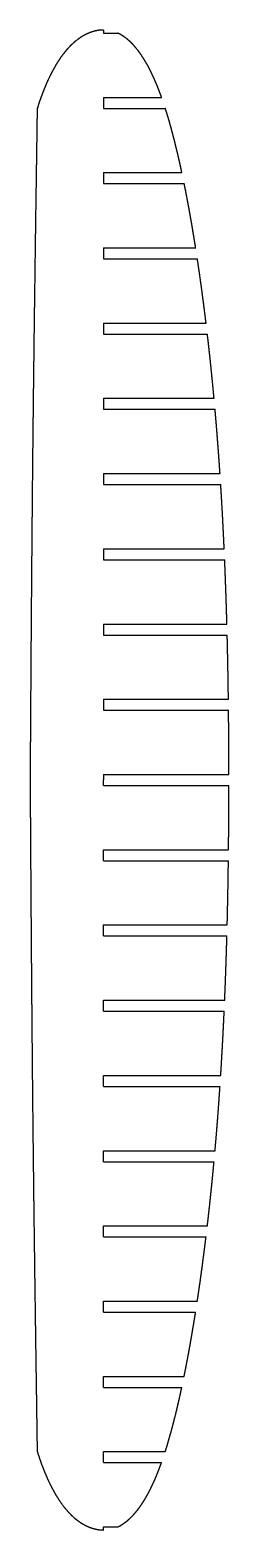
# Model space of a CAD drawing. Header units: metres. Extents: x 1 to 70, y -259 to 259.
import ezdxf

# ---------------------------------------------------------------- set-up
doc = ezdxf.new("R2010")
doc.units = ezdxf.units.M

msp = doc.modelspace()

# ---------------------------------------------------------------- linework, layer by layer
for p, q in [((26.54, 258.1, 847), (31.44, 258.1, 847)), ((26.54, 235.9, 847), (46.56, 235.9, 847)), ((26.54, 232.1, 847), (47.84, 232.1, 847)), ((26.54, 209.9, 847), (53.56, 209.9, 847)), ((26.54, 206.1, 847), (54.35, 206.1, 847)), ((26.54, 183.9, 847), (58.3, 183.9, 847)), ((26.54, 180.1, 847), (58.88, 180.1, 847)), ((26.54, 157.9, 847), (61.88, 157.9, 847)), ((26.54, 154.1, 847), (62.33, 154.1, 847)), ((26.54, 131.9, 847), (64.64, 131.9, 847)), ((26.54, 128.1, 847), (64.98, 128.1, 847)), ((26.54, 105.9, 847), (66.69, 105.9, 847)), ((26.54, 102.1, 847), (66.94, 102.1, 847)), ((26.54, 79.9, 847), (68.13, 79.9, 847)), ((26.54, 76.1, 847), (68.3, 76.1, 847)), ((26.54, 53.9, 847), (69.07, 53.9, 847)), ((26.54, 50.1, 847), (69.17, 50.1, 847)), ((26.54, 27.9, 847), (69.58, 27.9, 847)), ((26.54, 24.1, 847), (69.63, 24.1, 847)), ((26.54, 1.9, 847), (69.75, 1.9, 847)), ((26.54, -1.9, 847), (69.75, -1.9, 847)), ((26.54, -24.1, 847), (69.63, -24.1, 847)), ((26.54, -27.9, 847), (69.58, -27.9, 847)), ((26.54, -50.1, 847), (69.17, -50.1, 847)), ((26.54, -53.9, 847), (69.07, -53.9, 847)), ((26.54, -76.1, 847), (68.3, -76.1, 847)), ((26.54, -79.9, 847), (68.14, -79.9, 847)), ((26.54, -102.1, 847), (66.94, -102.1, 847)), ((26.54, -105.9, 847), (66.69, -105.9, 847)), ((26.54, -128.1, 847), (64.98, -128.1, 847)), ((26.54, -131.9, 847), (64.63, -131.9, 847)), ((26.54, -154.1, 847), (62.32, -154.1, 847)), ((26.54, -157.9, 847), (61.87, -157.9, 847)), ((26.54, -180.1, 847), (58.86, -180.1, 847)), ((26.54, -183.9, 847), (58.28, -183.9, 847)), ((26.54, -206.1, 847), (54.32, -206.1, 847)), ((26.54, -209.9, 847), (53.53, -209.9, 847)), ((26.54, -232.1, 847), (47.81, -232.1, 847)), ((26.54, -235.9, 847), (46.53, -235.9, 847)), ((26.54, -258.1, 847), (31.42, -258.1, 847))]:
    msp.add_line(p, q)
for points, knots in [([(26.54, 259.17, 847), (26.11, 259.17, 847), (25.68, 259.15, 847), (25.25, 259.11, 847), (24.82, 259.06, 847), (24.39, 258.98, 847), (23.97, 258.9, 847), (23.55, 258.79, 847), (22.95, 258.62, 847), (22.76, 258.57, 847), (22.58, 258.51, 847), (22.39, 258.45, 847), (22.21, 258.38, 847), (22.03, 258.31, 847), (21.85, 258.25, 847), (21.1, 257.95, 847), (20.54, 257.7, 847), (20, 257.42, 847), (19.46, 257.13, 847), (18.94, 256.81, 847), (18.43, 256.47, 847), (17.94, 256.12, 847), (16.74, 255.2, 847), (16.05, 254.62, 847), (15.39, 254, 847), (14.76, 253.36, 847), (14.15, 252.7, 847), (13.57, 252.01, 847), (13.01, 251.31, 847), (11.77, 249.65, 847), (11.11, 248.7, 847), (10.49, 247.72, 847), (9.89, 246.72, 847), (9.32, 245.7, 847), (8.78, 244.68, 847), (8.26, 243.63, 847), (7.16, 241.3, 847), (6.58, 239.99, 847), (6.04, 238.68, 847), (5.52, 237.35, 847), (5.03, 236.01, 847), (4.56, 234.66, 847), (4.11, 233.31, 847), (3.69, 231.95, 847)], [0, 0, 0, 0, 0, 0, 0, 0, 0, 0.091303, 0.091303, 0.091303, 0.091303, 0.091303, 0.091303, 0.091303, 0.132499, 0.132499, 0.132499, 0.132499, 0.132499, 0.132499, 0.132499, 0.26165, 0.26165, 0.26165, 0.26165, 0.26165, 0.26165, 0.26165, 0.452227, 0.452227, 0.452227, 0.452227, 0.452227, 0.452227, 0.452227, 0.698373, 0.698373, 0.698373, 0.698373, 0.698373, 0.698373, 0.698373, 1, 1, 1, 1, 1, 1, 1, 1, 1]), ([(46.56, 235.9, 847), (46.42, 236.32, 847), (46.27, 236.73, 847), (46.11, 237.15, 847), (45.96, 237.57, 847), (45.8, 237.98, 847), (45.64, 238.4, 847), (45.48, 238.81, 847), (44.94, 240.18, 847), (44.54, 241.14, 847), (44.13, 242.1, 847), (43.71, 243.04, 847), (43.27, 243.98, 847), (42.82, 244.91, 847), (42.34, 245.84, 847), (41.44, 247.51, 847), (41.01, 248.26, 847), (40.57, 249, 847), (40.11, 249.74, 847), (39.63, 250.46, 847), (39.14, 251.17, 847), (38.63, 251.86, 847), (37.63, 253.11, 847), (37.15, 253.68, 847), (36.66, 254.23, 847), (36.14, 254.76, 847), (35.61, 255.28, 847), (35.05, 255.77, 847), (34.48, 256.23, 847), (33.59, 256.87, 847), (33.3, 257.07, 847), (33, 257.27, 847), (32.7, 257.45, 847), (32.39, 257.63, 847), (32.08, 257.79, 847), (31.76, 257.95, 847), (31.44, 258.1, 847)], [0, 0, 0, 0, 0, 0, 0, 0, 0, 0.128954, 0.128954, 0.128954, 0.128954, 0.128954, 0.128954, 0.128954, 0.430504, 0.430504, 0.430504, 0.430504, 0.430504, 0.430504, 0.430504, 0.68181, 0.68181, 0.68181, 0.68181, 0.68181, 0.68181, 0.68181, 0.896802, 0.896802, 0.896802, 0.896802, 0.896802, 0.896802, 0.896802, 1, 1, 1, 1, 1, 1, 1, 1, 1]), ([(3.69, 231.95, 847), (3.69, 231.95, 847), (3.69, 231.95, 847), (3.69, 231.95, 847), (3.69, 231.95, 847), (3.69, 231.95, 847), (3.69, 231.95, 847), (3.69, 231.95, 847), (3.69, 231.95, 847), (3.69, 231.95, 847), (3.69, 231.94, 847), (3.69, 231.94, 847), (3.69, 231.94, 847), (3.69, 231.93, 847), (3.69, 231.92, 847), (3.69, 231.9, 847), (3.69, 231.89, 847), (3.69, 231.88, 847), (3.69, 231.86, 847), (3.69, 231.84, 847), (3.69, 231.82, 847), (3.69, 231.79, 847), (3.68, 231.74, 847), (3.68, 231.72, 847), (3.68, 231.7, 847), (3.68, 231.68, 847), (3.68, 231.65, 847), (3.68, 231.63, 847), (3.68, 231.6, 847), (3.68, 231.52, 847), (3.68, 231.48, 847), (3.68, 231.43, 847), (3.68, 231.37, 847), (3.68, 231.32, 847), (3.68, 231.25, 847), (3.68, 231.19, 847), (3.67, 231.04, 847), (3.67, 230.95, 847), (3.67, 230.86, 847), (3.67, 230.77, 847), (3.67, 230.66, 847), (3.67, 230.56, 847), (3.67, 230.44, 847), (3.66, 230.1, 847), (3.66, 229.88, 847), (3.65, 229.66, 847), (3.65, 229.45, 847), (3.65, 229.23, 847), (3.64, 229.01, 847), (3.64, 228.79, 847), (3.63, 228.22, 847), (3.63, 227.85, 847), (3.62, 227.49, 847), (3.62, 227.13, 847), (3.61, 226.77, 847), (3.61, 226.41, 847), (3.6, 226.05, 847), (3.59, 224.92, 847), (3.57, 224.15, 847), (3.56, 223.38, 847), (3.55, 222.61, 847), (3.54, 221.84, 847), (3.53, 221.07, 847), (3.52, 220.31, 847), (3.5, 219.02, 847), (3.49, 218.48, 847), (3.48, 217.93, 847), (3.48, 217.36, 847), (3.47, 216.78, 847), (3.46, 216.18, 847), (3.45, 215.56, 847), (3.43, 214.58, 847), (3.43, 214.24, 847), (3.42, 213.91, 847), (3.42, 213.57, 847), (3.41, 213.24, 847), (3.41, 212.9, 847), (3.41, 212.56, 847), (3.39, 211.82, 847), (3.39, 211.4, 847), (3.38, 210.98, 847), (3.38, 210.55, 847), (3.37, 210.11, 847), (3.36, 209.67, 847), (3.36, 209.22, 847), (3.32, 206.54, 847), (3.29, 204.32, 847), (3.25, 202.1, 847), (3.22, 199.88, 847), (3.19, 197.66, 847), (3.16, 195.44, 847), (3.13, 193.22, 847), (3.02, 185.77, 847), (2.95, 180.53, 847), (2.88, 175.29, 847), (2.81, 170.05, 847), (2.74, 164.82, 847), (2.67, 159.58, 847), (2.6, 154.34, 847), (2.49, 144.99, 847), (2.44, 140.87, 847), (2.39, 136.76, 847), (2.34, 132.64, 847), (2.29, 128.53, 847), (2.25, 124.41, 847), (2.2, 120.29, 847), (2.12, 112.06, 847), (2.07, 107.94, 847), (2.03, 103.82, 847), (1.99, 99.7, 847), (1.96, 95.58, 847), (1.92, 91.46, 847), (1.88, 87.34, 847), (1.82, 80.04, 847), (1.79, 76.85, 847), (1.77, 73.67, 847), (1.74, 70.48, 847), (1.72, 67.3, 847), (1.69, 64.11, 847), (1.67, 60.93, 847), (1.62, 55, 847), (1.6, 52.25, 847), (1.58, 49.5, 847), (1.56, 46.76, 847), (1.54, 44.01, 847), (1.52, 41.27, 847), (1.51, 38.52, 847), (1.47, 33.91, 847), (1.46, 32.04, 847), (1.45, 30.17, 847), (1.44, 28.3, 847), (1.43, 26.43, 847), (1.41, 24.57, 847), (1.4, 22.7, 847), (1.38, 20.1, 847), (1.38, 19.39, 847), (1.38, 18.69, 847), (1.37, 18.02, 847), (1.37, 17.36, 847), (1.36, 16.73, 847), (1.36, 16.11, 847), (1.35, 14.93, 847), (1.35, 14.35, 847), (1.34, 13.76, 847), (1.34, 13.18, 847), (1.34, 12.6, 847), (1.33, 12.02, 847), (1.33, 11.44, 847), (1.32, 10.19, 847), (1.32, 9.52, 847), (1.31, 8.84, 847), (1.31, 8.17, 847), (1.3, 7.5, 847), (1.3, 6.83, 847), (1.3, 6.16, 847), (1.29, 5.14, 847), (1.29, 4.8, 847), (1.28, 4.45, 847), (1.28, 4.11, 847), (1.28, 3.76, 847), (1.28, 3.42, 847), (1.28, 3.08, 847), (1.27, 2.54, 847), (1.27, 2.37, 847), (1.27, 2.2, 847), (1.27, 2.04, 847), (1.27, 1.89, 847), (1.27, 1.74, 847), (1.27, 1.61, 847), (1.26, 1.36, 847), (1.26, 1.24, 847), (1.26, 1.13, 847), (1.26, 1.03, 847), (1.26, 0.93, 847), (1.26, 0.84, 847), (1.26, 0.76, 847), (1.26, 0.65, 847), (1.26, 0.61, 847), (1.26, 0.58, 847), (1.26, 0.55, 847), (1.26, 0.51, 847), (1.26, 0.48, 847), (1.26, 0.46, 847), (1.26, 0.38, 847), (1.26, 0.34, 847), (1.26, 0.3, 847), (1.26, 0.27, 847), (1.26, 0.23, 847), (1.26, 0.21, 847), (1.26, 0.18, 847), (1.26, 0.13, 847), (1.26, 0.11, 847), (1.26, 0.09, 847), (1.26, 0.08, 847), (1.26, 0.06, 847), (1.26, 0.05, 847), (1.26, 0.04, 847), (1.26, 0.03, 847), (1.26, 0.02, 847), (1.26, 0.01, 847), (1.26, 0.01, 847), (1.26, 0, 847), (1.26, 0, 847), (1.26, 0, 847), (1.26, 0, 847), (1.26, 0, 847), (1.26, 0, 847), (1.26, 0, 847), (1.26, 0, 847), (1.26, 0, 847), (1.26, -0.01, 847), (1.26, -0.02, 847), (1.26, -0.03, 847), (1.26, -0.03, 847), (1.26, -0.05, 847), (1.26, -0.06, 847), (1.26, -0.08, 847), (1.26, -0.1, 847), (1.26, -0.14, 847), (1.26, -0.17, 847), (1.26, -0.2, 847), (1.26, -0.24, 847), (1.26, -0.27, 847), (1.26, -0.32, 847), (1.26, -0.37, 847), (1.26, -0.47, 847), (1.26, -0.52, 847), (1.26, -0.57, 847), (1.26, -0.63, 847), (1.26, -0.69, 847), (1.26, -0.75, 847), (1.26, -0.82, 847), (1.26, -0.97, 847), (1.26, -1.05, 847), (1.26, -1.14, 847), (1.26, -1.23, 847), (1.26, -1.32, 847), (1.27, -1.42, 847), (1.27, -1.53, 847), (1.27, -1.86, 847), (1.27, -2.08, 847), (1.27, -2.29, 847), (1.27, -2.51, 847), (1.27, -2.73, 847), (1.27, -2.95, 847), (1.28, -3.17, 847), (1.28, -3.75, 847), (1.28, -4.11, 847), (1.28, -4.47, 847), (1.29, -4.84, 847), (1.29, -5.2, 847), (1.29, -5.56, 847), (1.29, -5.92, 847), (1.3, -7.06, 847), (1.31, -7.83, 847), (1.31, -8.6, 847), (1.32, -9.37, 847), (1.32, -10.14, 847), (1.33, -10.91, 847), (1.33, -11.68, 847), (1.34, -12.97, 847), (1.34, -13.51, 847), (1.35, -14.06, 847), (1.35, -14.63, 847), (1.35, -15.22, 847), (1.36, -15.82, 847), (1.36, -16.45, 847), (1.37, -17.43, 847), (1.37, -17.76, 847), (1.37, -18.1, 847), (1.37, -18.44, 847), (1.38, -18.77, 847), (1.38, -19.11, 847), (1.38, -19.45, 847), (1.39, -20.2, 847), (1.39, -20.62, 847), (1.39, -21.04, 847), (1.39, -21.47, 847), (1.4, -21.91, 847), (1.4, -22.35, 847), (1.4, -22.8, 847), (1.42, -25.4, 847), (1.43, -27.54, 847), (1.45, -29.68, 847), (1.46, -31.82, 847), (1.47, -33.96, 847), (1.49, -36.1, 847), (1.5, -38.24, 847), (1.56, -45.71, 847), (1.59, -51.05, 847), (1.63, -56.38, 847), (1.67, -61.72, 847), (1.71, -67.05, 847), (1.76, -72.39, 847), (1.8, -77.73, 847), (1.88, -87.18, 847), (1.92, -91.3, 847), (1.95, -95.42, 847), (1.99, -99.54, 847), (2.03, -103.65, 847), (2.07, -107.77, 847), (2.11, -111.89, 847), (2.2, -120.13, 847), (2.24, -124.24, 847), (2.29, -128.36, 847), (2.34, -132.48, 847), (2.39, -136.59, 847), (2.43, -140.71, 847), (2.48, -144.82, 847), (2.57, -152.12, 847), (2.61, -155.3, 847), (2.66, -158.48, 847), (2.7, -161.66, 847), (2.74, -164.84, 847), (2.78, -168.02, 847), (2.82, -171.2, 847), (2.9, -177.11, 847), (2.94, -179.85, 847), (2.98, -182.59, 847), (3.02, -185.33, 847), (3.05, -188.07, 847), (3.09, -190.81, 847), (3.13, -193.55, 847), (3.2, -198.15, 847), (3.22, -200.01, 847), (3.25, -201.87, 847), (3.28, -203.74, 847), (3.3, -205.6, 847), (3.33, -207.46, 847), (3.36, -209.32, 847), (3.4, -211.91, 847), (3.41, -212.62, 847), (3.42, -213.32, 847), (3.43, -213.99, 847), (3.44, -214.64, 847), (3.44, -215.28, 847), (3.45, -215.89, 847), (3.47, -217.07, 847), (3.48, -217.65, 847), (3.49, -218.23, 847), (3.5, -218.81, 847), (3.5, -219.39, 847), (3.51, -219.97, 847), (3.52, -220.55, 847), (3.54, -221.8, 847), (3.55, -222.47, 847), (3.56, -223.14, 847), (3.57, -223.81, 847), (3.58, -224.48, 847), (3.59, -225.15, 847), (3.6, -225.82, 847), (3.61, -226.83, 847), (3.62, -227.17, 847), (3.62, -227.51, 847), (3.63, -227.86, 847), (3.63, -228.2, 847), (3.64, -228.54, 847), (3.64, -228.88, 847), (3.65, -229.42, 847), (3.65, -229.59, 847), (3.66, -229.76, 847), (3.66, -229.92, 847), (3.66, -230.07, 847), (3.66, -230.21, 847), (3.66, -230.35, 847), (3.67, -230.6, 847), (3.67, -230.72, 847), (3.67, -230.83, 847), (3.67, -230.93, 847), (3.67, -231.02, 847), (3.68, -231.11, 847), (3.68, -231.19, 847), (3.68, -231.3, 847), (3.68, -231.34, 847), (3.68, -231.37, 847), (3.68, -231.41, 847), (3.68, -231.44, 847), (3.68, -231.47, 847), (3.68, -231.5, 847), (3.68, -231.57, 847), (3.68, -231.61, 847), (3.68, -231.65, 847), (3.68, -231.69, 847), (3.68, -231.72, 847), (3.68, -231.75, 847), (3.68, -231.77, 847), (3.69, -231.82, 847), (3.69, -231.84, 847), (3.69, -231.86, 847), (3.69, -231.87, 847), (3.69, -231.89, 847), (3.69, -231.9, 847), (3.69, -231.91, 847), (3.69, -231.92, 847), (3.69, -231.93, 847), (3.69, -231.93, 847), (3.69, -231.94, 847), (3.69, -231.94, 847), (3.69, -231.94, 847), (3.69, -231.95, 847), (3.69, -231.95, 847), (3.69, -231.95, 847), (3.69, -231.95, 847), (3.69, -231.95, 847), (3.69, -231.95, 847), (3.69, -231.95, 847), (3.69, -231.95, 847), (3.69, -231.95, 847)], [0, 0, 0, 0, 0, 0, 0, 0, 0, 0.002269, 0.002269, 0.002269, 0.002269, 0.002269, 0.002269, 0.002269, 0.004639, 0.004639, 0.004639, 0.004639, 0.004639, 0.004639, 0.004639, 0.007246, 0.007246, 0.007246, 0.007246, 0.007246, 0.007246, 0.007246, 0.008905, 0.008905, 0.008905, 0.008905, 0.008905, 0.008905, 0.008905, 0.011275, 0.011275, 0.011275, 0.011275, 0.011275, 0.011275, 0.011275, 0.013882, 0.013882, 0.013882, 0.013882, 0.013882, 0.013882, 0.013882, 0.018489, 0.018489, 0.018489, 0.018489, 0.018489, 0.018489, 0.018489, 0.026127, 0.026127, 0.026127, 0.026127, 0.026127, 0.026127, 0.026127, 0.042379, 0.042379, 0.042379, 0.042379, 0.042379, 0.042379, 0.042379, 0.053322, 0.053322, 0.053322, 0.053322, 0.053322, 0.053322, 0.053322, 0.059072, 0.059072, 0.059072, 0.059072, 0.059072, 0.059072, 0.059072, 0.066109, 0.066109, 0.066109, 0.066109, 0.066109, 0.066109, 0.066109, 0.100443, 0.100443, 0.100443, 0.100443, 0.100443, 0.100443, 0.100443, 0.181451, 0.181451, 0.181451, 0.181451, 0.181451, 0.181451, 0.181451, 0.245099, 0.245099, 0.245099, 0.245099, 0.245099, 0.245099, 0.245099, 0.308808, 0.308808, 0.308808, 0.308808, 0.308808, 0.308808, 0.308808, 0.358071, 0.358071, 0.358071, 0.358071, 0.358071, 0.358071, 0.358071, 0.400533, 0.400533, 0.400533, 0.400533, 0.400533, 0.400533, 0.400533, 0.429427, 0.429427, 0.429427, 0.429427, 0.429427, 0.429427, 0.429427, 0.440735, 0.440735, 0.440735, 0.440735, 0.440735, 0.440735, 0.440735, 0.451664, 0.451664, 0.451664, 0.451664, 0.451664, 0.451664, 0.451664, 0.464308, 0.464308, 0.464308, 0.464308, 0.464308, 0.464308, 0.464308, 0.47078, 0.47078, 0.47078, 0.47078, 0.47078, 0.47078, 0.47078, 0.47434, 0.47434, 0.47434, 0.47434, 0.47434, 0.47434, 0.47434, 0.477901, 0.477901, 0.477901, 0.477901, 0.477901, 0.477901, 0.477901, 0.479682, 0.479682, 0.479682, 0.479682, 0.479682, 0.479682, 0.479682, 0.482649, 0.482649, 0.482649, 0.482649, 0.482649, 0.482649, 0.482649, 0.485617, 0.485617, 0.485617, 0.485617, 0.485617, 0.485617, 0.485617, 0.488772, 0.488772, 0.488772, 0.488772, 0.488772, 0.488772, 0.488772, 0.491772, 0.491772, 0.491772, 0.491772, 0.491772, 0.491772, 0.491772, 0.494743, 0.494743, 0.494743, 0.494743, 0.494743, 0.494743, 0.494743, 0.497713, 0.497713, 0.497713, 0.497713, 0.497713, 0.497713, 0.497713, 0.500189, 0.500189, 0.500189, 0.500189, 0.500189, 0.500189, 0.500189, 0.502664, 0.502664, 0.502664, 0.502664, 0.502664, 0.502664, 0.502664, 0.507477, 0.507477, 0.507477, 0.507477, 0.507477, 0.507477, 0.507477, 0.515455, 0.515455, 0.515455, 0.515455, 0.515455, 0.515455, 0.515455, 0.532432, 0.532432, 0.532432, 0.532432, 0.532432, 0.532432, 0.532432, 0.543862, 0.543862, 0.543862, 0.543862, 0.543862, 0.543862, 0.543862, 0.549868, 0.549868, 0.549868, 0.549868, 0.549868, 0.549868, 0.549868, 0.557219, 0.557219, 0.557219, 0.557219, 0.557219, 0.557219, 0.557219, 0.591677, 0.591677, 0.591677, 0.591677, 0.591677, 0.591677, 0.591677, 0.677621, 0.677621, 0.677621, 0.677621, 0.677621, 0.677621, 0.677621, 0.743959, 0.743959, 0.743959, 0.743959, 0.743959, 0.743959, 0.743959, 0.810261, 0.810261, 0.810261, 0.810261, 0.810261, 0.810261, 0.810261, 0.861474, 0.861474, 0.861474, 0.861474, 0.861474, 0.861474, 0.861474, 0.905588, 0.905588, 0.905588, 0.905588, 0.905588, 0.905588, 0.905588, 0.935593, 0.935593, 0.935593, 0.935593, 0.935593, 0.935593, 0.935593, 0.947335, 0.947335, 0.947335, 0.947335, 0.947335, 0.947335, 0.947335, 0.958684, 0.958684, 0.958684, 0.958684, 0.958684, 0.958684, 0.958684, 0.971813, 0.971813, 0.971813, 0.971813, 0.971813, 0.971813, 0.971813, 0.978533, 0.978533, 0.978533, 0.978533, 0.978533, 0.978533, 0.978533, 0.982231, 0.982231, 0.982231, 0.982231, 0.982231, 0.982231, 0.982231, 0.985929, 0.985929, 0.985929, 0.985929, 0.985929, 0.985929, 0.985929, 0.987777, 0.987777, 0.987777, 0.987777, 0.987777, 0.987777, 0.987777, 0.990859, 0.990859, 0.990859, 0.990859, 0.990859, 0.990859, 0.990859, 0.99394, 0.99394, 0.99394, 0.99394, 0.99394, 0.99394, 0.99394, 0.996097, 0.996097, 0.996097, 0.996097, 0.996097, 0.996097, 0.996097, 1, 1, 1, 1, 1, 1, 1, 1, 1]), ([(53.56, 209.9, 847), (53.33, 210.96, 847), (53.1, 212.02, 847), (52.87, 213.07, 847), (52.63, 214.13, 847), (52.39, 215.19, 847), (52.15, 216.24, 847), (51.9, 217.3, 847), (51.3, 219.75, 847), (50.95, 221.15, 847), (50.6, 222.55, 847), (50.23, 223.94, 847), (49.85, 225.34, 847), (49.47, 226.73, 847), (49.07, 228.11, 847), (48.55, 229.83, 847), (48.45, 230.16, 847), (48.35, 230.49, 847), (48.25, 230.82, 847), (48.15, 231.14, 847), (48.05, 231.46, 847), (47.95, 231.78, 847), (47.84, 232.1, 847)], [0, 0, 0, 0, 0, 0, 0, 0, 0, 0.376724, 0.376724, 0.376724, 0.376724, 0.376724, 0.376724, 0.376724, 0.878718, 0.878718, 0.878718, 0.878718, 0.878718, 0.878718, 0.878718, 1, 1, 1, 1, 1, 1, 1, 1, 1]), ([(58.3, 183.9, 847), (58.17, 184.72, 847), (58.04, 185.55, 847), (57.9, 186.37, 847), (57.77, 187.2, 847), (57.64, 188.02, 847), (57.5, 188.84, 847), (57.36, 189.66, 847), (56.9, 192.44, 847), (56.56, 194.4, 847), (56.21, 196.35, 847), (55.86, 198.31, 847), (55.5, 200.26, 847), (55.12, 202.21, 847), (54.74, 204.15, 847), (54.35, 206.1, 847)], [0, 0, 0, 0, 0, 0, 0, 0, 0, 0.295921, 0.295921, 0.295921, 0.295921, 0.295921, 0.295921, 0.295921, 1, 1, 1, 1, 1, 1, 1, 1, 1]), ([(61.88, 157.9, 847), (61.87, 158.02, 847), (61.85, 158.14, 847), (61.84, 158.26, 847), (61.82, 158.37, 847), (61.81, 158.49, 847), (61.8, 158.61, 847), (61.78, 158.73, 847), (61.44, 161.51, 847), (61.11, 164.17, 847), (60.76, 166.83, 847), (60.41, 169.49, 847), (60.04, 172.14, 847), (59.67, 174.8, 847), (59.28, 177.45, 847), (58.88, 180.1, 847)], [0, 0, 0, 0, 0, 0, 0, 0, 0, 0.042669, 0.042669, 0.042669, 0.042669, 0.042669, 0.042669, 0.042669, 1, 1, 1, 1, 1, 1, 1, 1, 1]), ([(66.69, 105.9, 847), (66.57, 107.75, 847), (66.44, 109.6, 847), (66.31, 111.45, 847), (66.18, 113.3, 847), (66.04, 115.15, 847), (65.9, 117, 847), (65.75, 118.85, 847), (65.53, 121.63, 847), (65.45, 122.55, 847), (65.38, 123.48, 847), (65.3, 124.4, 847), (65.22, 125.33, 847), (65.14, 126.25, 847), (65.06, 127.18, 847), (64.98, 128.1, 847)], [0, 0, 0, 0, 0, 0, 0, 0, 0, 0.666045, 0.666045, 0.666045, 0.666045, 0.666045, 0.666045, 0.666045, 1, 1, 1, 1, 1, 1, 1, 1, 1]), ([(68.13, 79.9, 847), (68.12, 80.24, 847), (68.1, 80.57, 847), (68.09, 80.91, 847), (68.07, 81.25, 847), (68.06, 81.59, 847), (68.04, 81.92, 847), (68.03, 82.26, 847), (67.89, 85.04, 847), (67.77, 87.47, 847), (67.65, 89.91, 847), (67.52, 92.35, 847), (67.38, 94.79, 847), (67.24, 97.23, 847), (67.09, 99.66, 847), (66.94, 102.1, 847)], [0, 0, 0, 0, 0, 0, 0, 0, 0, 0.121405, 0.121405, 0.121405, 0.121405, 0.121405, 0.121405, 0.121405, 1, 1, 1, 1, 1, 1, 1, 1, 1]), ([(69.75, 1.9, 847), (69.75, 2.17, 847), (69.75, 2.43, 847), (69.75, 2.7, 847), (69.75, 2.97, 847), (69.75, 3.23, 847), (69.75, 3.5, 847), (69.75, 3.76, 847), (69.74, 6.54, 847), (69.74, 9.05, 847), (69.73, 11.56, 847), (69.71, 14.07, 847), (69.7, 16.57, 847), (69.68, 19.08, 847), (69.65, 21.59, 847), (69.63, 24.1, 847)], [0, 0, 0, 0, 0, 0, 0, 0, 0, 0.095991, 0.095991, 0.095991, 0.095991, 0.095991, 0.095991, 0.095991, 1, 1, 1, 1, 1, 1, 1, 1, 1]), ([(69.63, -24.1, 847), (69.65, -21.77, 847), (69.67, -19.44, 847), (69.69, -17.1, 847), (69.71, -14.77, 847), (69.72, -12.44, 847), (69.73, -10.11, 847), (69.74, -7.78, 847), (69.75, -5, 847), (69.75, -4.56, 847), (69.75, -4.11, 847), (69.75, -3.67, 847), (69.75, -3.23, 847), (69.75, -2.79, 847), (69.75, -2.34, 847), (69.75, -1.9, 847)], [0, 0, 0, 0, 0, 0, 0, 0, 0, 0.840386, 0.840386, 0.840386, 0.840386, 0.840386, 0.840386, 0.840386, 1, 1, 1, 1, 1, 1, 1, 1, 1]), ([(66.94, -102.1, 847), (66.96, -101.78, 847), (66.98, -101.45, 847), (67, -101.13, 847), (67.02, -100.8, 847), (67.04, -100.48, 847), (67.06, -100.15, 847), (67.08, -99.83, 847), (67.25, -97.05, 847), (67.39, -94.6, 847), (67.53, -92.15, 847), (67.66, -89.7, 847), (67.79, -87.25, 847), (67.91, -84.8, 847), (68.02, -82.35, 847), (68.14, -79.9, 847)], [0, 0, 0, 0, 0, 0, 0, 0, 0, 0.117031, 0.117031, 0.117031, 0.117031, 0.117031, 0.117031, 0.117031, 1, 1, 1, 1, 1, 1, 1, 1, 1]), ([(62.32, -154.1, 847), (62.43, -153.13, 847), (62.55, -152.16, 847), (62.66, -151.19, 847), (62.77, -150.22, 847), (62.87, -149.25, 847), (62.98, -148.28, 847), (63.09, -147.31, 847), (63.3, -145.34, 847), (63.41, -144.34, 847), (63.51, -143.34, 847), (63.62, -142.33, 847), (63.72, -141.33, 847), (63.82, -140.32, 847), (63.92, -139.32, 847), (64.1, -137.51, 847), (64.18, -136.71, 847), (64.26, -135.91, 847), (64.33, -135.11, 847), (64.41, -134.31, 847), (64.48, -133.51, 847), (64.56, -132.7, 847), (64.63, -131.9, 847)], [0, 0, 0, 0, 0, 0, 0, 0, 0, 0.351626, 0.351626, 0.351626, 0.351626, 0.351626, 0.351626, 0.351626, 0.71351, 0.71351, 0.71351, 0.71351, 0.71351, 0.71351, 0.71351, 1, 1, 1, 1, 1, 1, 1, 1, 1]), ([(58.86, -180.1, 847), (59.15, -178.22, 847), (59.42, -176.33, 847), (59.7, -174.44, 847), (59.96, -172.55, 847), (60.23, -170.67, 847), (60.48, -168.78, 847), (60.73, -166.89, 847), (61.09, -164.11, 847), (61.21, -163.22, 847), (61.32, -162.34, 847), (61.43, -161.45, 847), (61.54, -160.56, 847), (61.65, -159.68, 847), (61.76, -158.79, 847), (61.87, -157.9, 847)], [0, 0, 0, 0, 0, 0, 0, 0, 0, 0.68072, 0.68072, 0.68072, 0.68072, 0.68072, 0.68072, 0.68072, 1, 1, 1, 1, 1, 1, 1, 1, 1]), ([(54.32, -206.1, 847), (54.62, -204.62, 847), (54.91, -203.14, 847), (55.2, -201.66, 847), (55.48, -200.18, 847), (55.76, -198.7, 847), (56.03, -197.22, 847), (56.29, -195.73, 847), (56.78, -192.96, 847), (57.01, -191.66, 847), (57.23, -190.37, 847), (57.44, -189.08, 847), (57.65, -187.78, 847), (57.86, -186.49, 847), (58.07, -185.2, 847), (58.28, -183.9, 847)], [0, 0, 0, 0, 0, 0, 0, 0, 0, 0.534812, 0.534812, 0.534812, 0.534812, 0.534812, 0.534812, 0.534812, 1, 1, 1, 1, 1, 1, 1, 1, 1]), ([(47.81, -232.1, 847), (48.32, -230.52, 847), (48.8, -228.93, 847), (49.27, -227.33, 847), (49.72, -225.73, 847), (50.15, -224.13, 847), (50.57, -222.52, 847), (50.98, -220.91, 847), (51.67, -218.12, 847), (51.95, -216.95, 847), (52.22, -215.78, 847), (52.49, -214.61, 847), (52.76, -213.43, 847), (53.02, -212.26, 847), (53.28, -211.08, 847), (53.53, -209.9, 847)], [0, 0, 0, 0, 0, 0, 0, 0, 0, 0.579827, 0.579827, 0.579827, 0.579827, 0.579827, 0.579827, 0.579827, 1, 1, 1, 1, 1, 1, 1, 1, 1]), ([(3.69, -231.95, 847), (4.1, -233.26, 847), (4.53, -234.56, 847), (4.98, -235.86, 847), (5.45, -237.15, 847), (5.94, -238.43, 847), (6.46, -239.7, 847), (7.01, -240.96, 847), (8.07, -243.24, 847), (8.57, -244.26, 847), (9.09, -245.27, 847), (9.64, -246.28, 847), (10.21, -247.26, 847), (10.81, -248.23, 847), (11.45, -249.18, 847), (12.91, -251.2, 847), (13.74, -252.26, 847), (14.63, -253.29, 847), (15.58, -254.26, 847), (16.59, -255.17, 847), (17.66, -256.01, 847), (18.79, -256.76, 847), (20.14, -257.48, 847), (20.29, -257.56, 847), (20.45, -257.64, 847), (20.6, -257.71, 847), (20.76, -257.79, 847), (20.92, -257.86, 847), (21.08, -257.93, 847), (21.46, -258.1, 847), (21.69, -258.19, 847), (21.91, -258.28, 847), (22.14, -258.36, 847), (22.37, -258.44, 847), (22.6, -258.52, 847), (22.83, -258.59, 847), (23.32, -258.73, 847), (23.58, -258.8, 847), (23.83, -258.86, 847), (24.09, -258.92, 847), (24.35, -258.97, 847), (24.61, -259.01, 847), (24.87, -259.05, 847), (25.31, -259.11, 847), (25.48, -259.13, 847), (25.66, -259.14, 847), (25.84, -259.15, 847), (26.01, -259.16, 847), (26.19, -259.17, 847), (26.36, -259.17, 847), (26.54, -259.18, 847)], [0, 0, 0, 0, 0, 0, 0, 0, 0, 0.01967625, 0.01967625, 0.01967625, 0.01967625, 0.01967625, 0.01967625, 0.01967625, 0.03602363, 0.03602363, 0.03602363, 0.03602363, 0.03602363, 0.03602363, 0.03602363, 0.05542807, 0.05542807, 0.05542807, 0.05542807, 0.05542807, 0.05542807, 0.05542807, 0.0579448, 0.0579448, 0.0579448, 0.0579448, 0.0579448, 0.0579448, 0.0579448, 0.06154038, 0.06154038, 0.06154038, 0.06154038, 0.06154038, 0.06154038, 0.06154038, 0.06549545, 0.06549545, 0.06549545, 0.06549545, 0.06549545, 0.06549545, 0.06549545, 0.06813677, 0.06813677, 0.06813677, 0.06813677, 0.06813677, 0.06813677, 0.06813677, 0.06813677, 0.06813677]), ([(31.42, -258.1, 847), (31.62, -258.01, 847), (31.82, -257.91, 847), (32.02, -257.81, 847), (32.22, -257.7, 847), (32.41, -257.6, 847), (32.61, -257.48, 847), (32.8, -257.37, 847), (33.42, -256.98, 847), (33.85, -256.69, 847), (34.27, -256.38, 847), (34.67, -256.06, 847), (35.07, -255.72, 847), (35.45, -255.37, 847), (35.82, -255.02, 847), (36.86, -253.97, 847), (37.5, -253.27, 847), (38.1, -252.53, 847), (38.68, -251.78, 847), (39.24, -251, 847), (39.77, -250.21, 847), (40.28, -249.41, 847), (41.39, -247.55, 847), (41.98, -246.49, 847), (42.55, -245.41, 847), (43.09, -244.32, 847), (43.6, -243.22, 847), (44.1, -242.1, 847), (44.57, -240.99, 847), (45.22, -239.39, 847), (45.41, -238.92, 847), (45.59, -238.43, 847), (45.78, -237.94, 847), (45.97, -237.44, 847), (46.16, -236.94, 847), (46.34, -236.42, 847), (46.53, -235.9, 847)], [0, 0, 0, 0, 0, 0, 0, 0, 0, 0.065356, 0.065356, 0.065356, 0.065356, 0.065356, 0.065356, 0.065356, 0.216949, 0.216949, 0.216949, 0.216949, 0.216949, 0.216949, 0.216949, 0.495815, 0.495815, 0.495815, 0.495815, 0.495815, 0.495815, 0.495815, 0.852209, 0.852209, 0.852209, 0.852209, 0.852209, 0.852209, 0.852209, 1, 1, 1, 1, 1, 1, 1, 1, 1])]:
    msp.add_open_spline(points, degree=8, knots=knots)
for points, degree in [([(26.54, 259.17, 847), (26.54, 258.1, 847)], 1), ([(26.54, 235.9, 847), (26.54, 232.1, 847)], 1), ([(26.54, 209.9, 847), (26.54, 206.1, 847)], 1), ([(26.54, 183.9, 847), (26.54, 180.1, 847)], 1), ([(26.54, 157.9, 847), (26.54, 154.1, 847)], 1), ([(64.64, 131.9, 847), (64.38, 134.68, 847), (64.12, 137.46, 847), (63.84, 140.23, 847), (63.56, 143.01, 847), (63.27, 145.78, 847), (62.97, 148.56, 847), (62.65, 151.33, 847), (62.33, 154.1, 847)], 8), ([(26.54, 131.9, 847), (26.54, 128.1, 847)], 1), ([(26.54, 105.9, 847), (26.54, 102.1, 847)], 1), ([(26.54, 79.9, 847), (26.54, 76.1, 847)], 1), ([(69.07, 53.9, 847), (68.99, 56.68, 847), (68.91, 59.45, 847), (68.83, 62.23, 847), (68.73, 65, 847), (68.63, 67.78, 847), (68.53, 70.55, 847), (68.42, 73.33, 847), (68.3, 76.1, 847)], 8), ([(26.54, 53.9, 847), (26.54, 50.1, 847)], 1), ([(69.58, 27.9, 847), (69.55, 30.68, 847), (69.51, 33.45, 847), (69.46, 36.23, 847), (69.42, 39, 847), (69.36, 41.78, 847), (69.3, 44.55, 847), (69.24, 47.33, 847), (69.17, 50.1, 847)], 8), ([(26.54, 27.9, 847), (26.54, 24.1, 847)], 1), ([(26.54, 1.9, 847), (26.54, 0, 847)], 1), ([(26.54, -1.9, 847), (26.54, 0, 847)], 1), ([(26.54, -27.9, 847), (26.54, -24.1, 847)], 1), ([(69.17, -50.1, 847), (69.24, -47.33, 847), (69.3, -44.55, 847), (69.36, -41.78, 847), (69.42, -39, 847), (69.47, -36.23, 847), (69.51, -33.45, 847), (69.55, -30.68, 847), (69.58, -27.9, 847)], 8), ([(26.54, -53.9, 847), (26.54, -50.1, 847)], 1), ([(68.3, -76.1, 847), (68.42, -73.33, 847), (68.53, -70.55, 847), (68.64, -67.78, 847), (68.73, -65, 847), (68.83, -62.23, 847), (68.91, -59.45, 847), (69, -56.68, 847), (69.07, -53.9, 847)], 8), ([(26.54, -79.9, 847), (26.54, -76.1, 847)], 1), ([(26.54, -105.9, 847), (26.54, -102.1, 847)], 1), ([(64.98, -128.1, 847), (65.22, -125.33, 847), (65.46, -122.55, 847), (65.68, -119.78, 847), (65.9, -117.01, 847), (66.11, -114.23, 847), (66.31, -111.45, 847), (66.5, -108.68, 847), (66.69, -105.9, 847)], 8), ([(26.54, -131.9, 847), (26.54, -128.1, 847)], 1), ([(26.54, -157.9, 847), (26.54, -154.1, 847)], 1), ([(26.54, -183.9, 847), (26.54, -180.1, 847)], 1), ([(26.54, -209.9, 847), (26.54, -206.1, 847)], 1), ([(26.54, -235.9, 847), (26.54, -232.1, 847)], 1), ([(26.54, -259.18, 847), (26.54, -258.1, 847)], 1)]:
    msp.add_open_spline(points, degree=degree)

doc.saveas('drawing.dxf')
